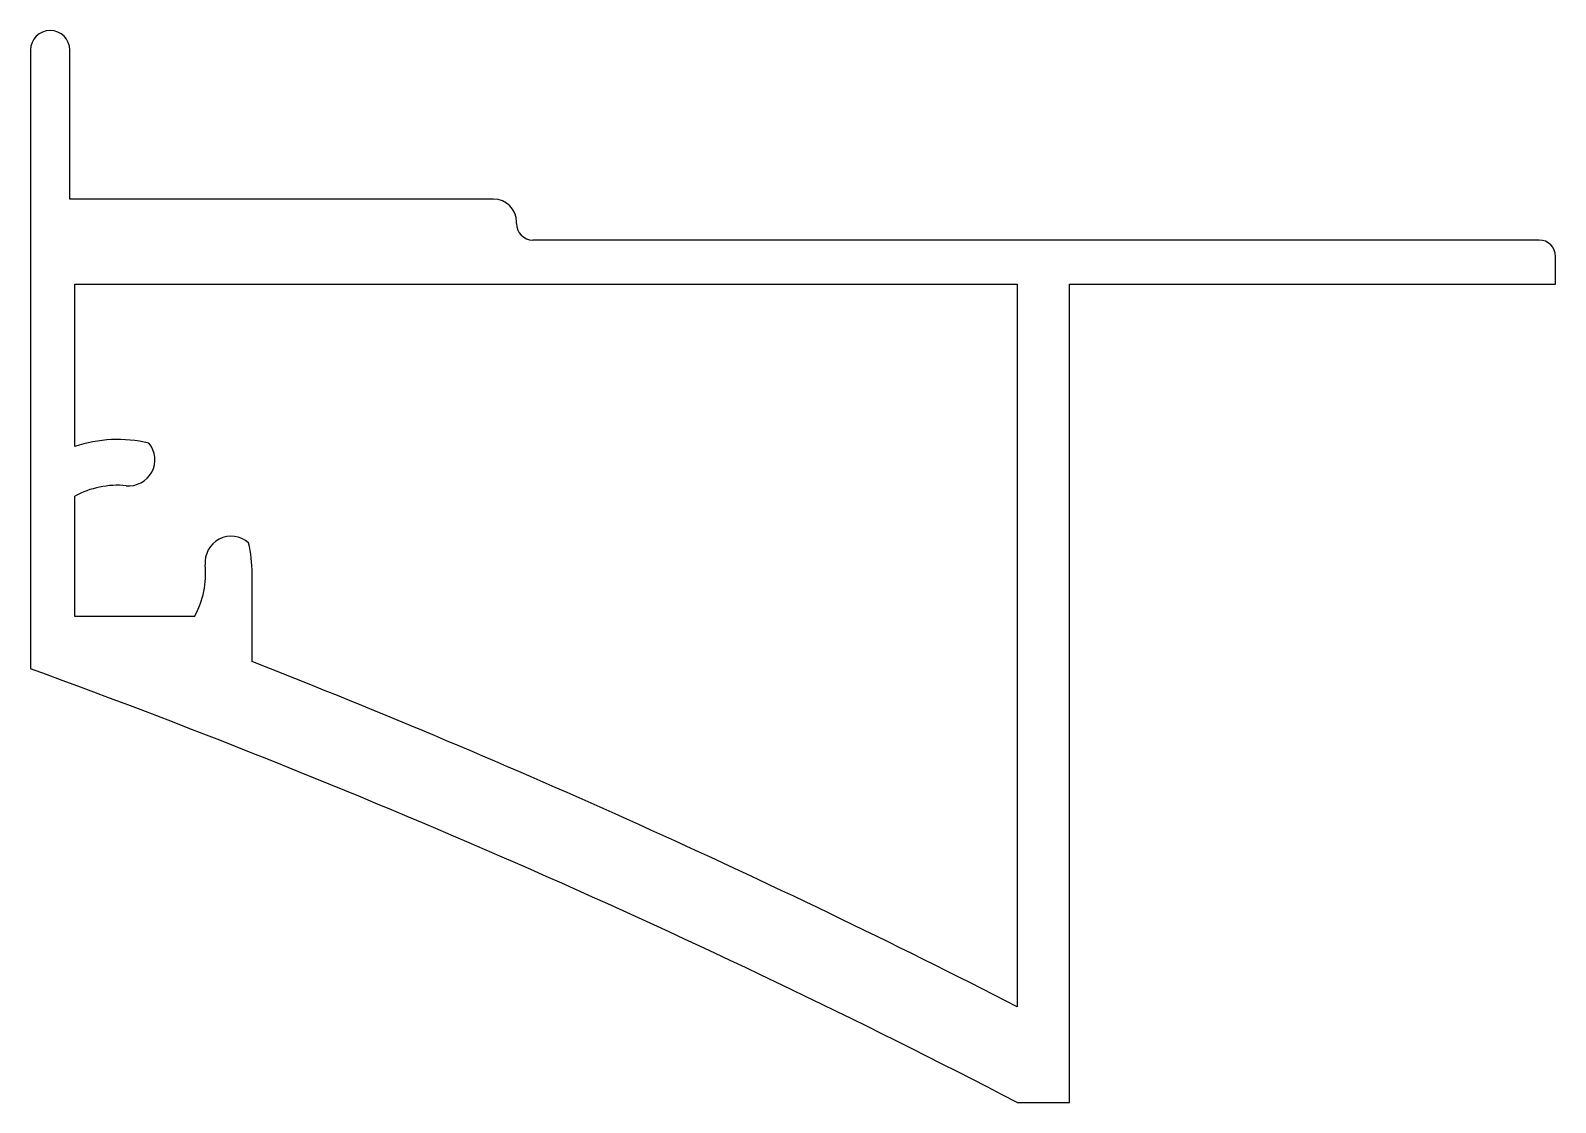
# Model space of a CAD drawing. Extents: x 2199.9 to 2246.5, y 1058.7 to 1091.5.
import ezdxf

# ---------------------------------------------------------------- set-up
doc = ezdxf.new("R2010")
doc.units = 0
doc.layers.get('0').update_dxf_attribs({"linetype": 'CONTINUOUS'})

msp = doc.modelspace()

# ---------------------------------------------------------------- linework, layer by layer
at = {"color": 0}
for p, q in [((2199.928, 1090.893), (2199.928, 1071.993)), ((2201.128, 1086.343), (2201.128, 1090.893)), ((2214.078, 1086.343), (2201.128, 1086.343)), ((2214.778, 1085.593), (2214.778, 1085.643)), ((2246.028, 1085.093), (2215.278, 1085.093)), ((2246.528, 1083.743), (2246.528, 1084.593)), ((2201.278, 1083.743), (2230.078, 1083.743)), ((2201.278, 1078.781), (2201.278, 1083.743)), ((2230.078, 1083.743), (2230.078, 1061.669)), ((2231.678, 1058.743), (2231.678, 1083.743)), ((2231.678, 1083.743), (2246.528, 1083.743)), ((2201.278, 1073.593), (2201.278, 1077.265)), ((2206.701, 1072.211), (2206.701, 1074.899)), ((2204.943, 1073.593), (2201.278, 1073.593)), ((2230.078, 1058.743), (2231.678, 1058.743))]:
    msp.add_line(p, q, dxfattribs=at)
for centre, radius, start, end in [((2200.528, 1090.893), 0.6, 0, 180), ((2214.078, 1085.643), 0.7, 360, 90), ((2215.278, 1085.593), 0.5, 180, 270), ((2246.028, 1084.593), 0.5, 0, 90), ((2202.6, 1074.899), 4.1, 76.6484, 108.8148), ((2202.928, 1078.382), 0.8, 264.2885, 39.286), ((2202.58, 1074.899), 2.7, 84.2885, 118.82), ((2206.063, 1075.243), 0.8, 48.7906, 185.6406), ((2202.6, 1074.899), 4.1, 360, 13.3377), ((2202.58, 1074.899), 2.7, 331.0754, 5.6406), ((2112.718, 832.622), 254.764, 62.57012, 69.98185), ((2112.718, 832.622), 257.364, 62.87013, 68.58167)]:
    msp.add_arc(centre, radius, start, end, dxfattribs=at)

doc.saveas('drawing.dxf')
